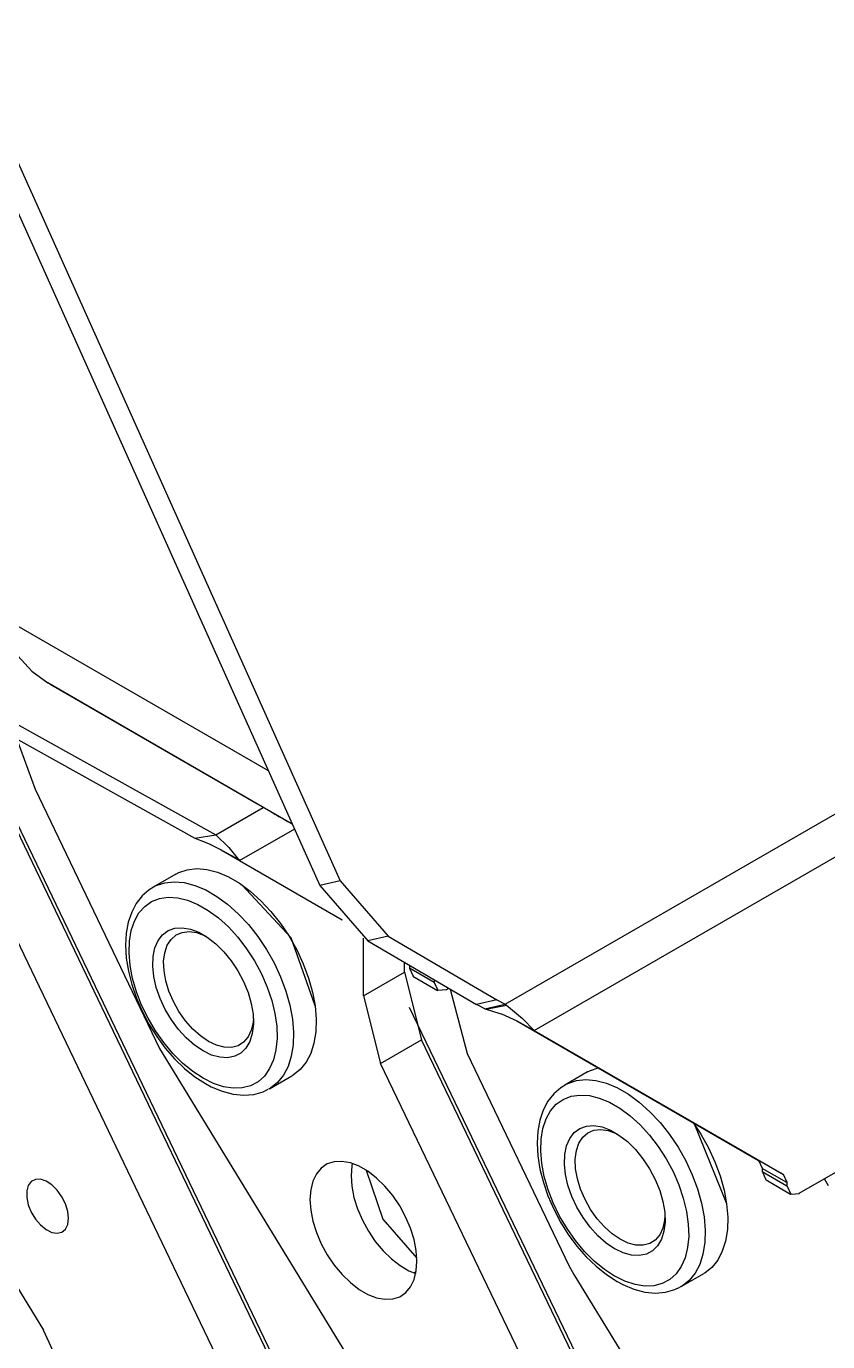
# Model space of a CAD drawing. Extents: x 0 to 258, y 0 to 184.
# Drawn here: x 206.84 to 213.73, y 68.9 to 80.2 of the extents above; entities that cross this region are included whole.
import ezdxf

# ---------------------------------------------------------------- set-up
doc = ezdxf.new("R2010")
doc.units = 0

msp = doc.modelspace()

# ---------------------------------------------------------------- linework, layer by layer
for p, q in [((206.071125, 80.162661), (209.36783, 72.822071)), ((206.24575, 80.202878), (209.542454, 72.862287)), ((210.960619, 71.800251), (221.128544, 77.670025)), ((211.209327, 71.574033), (221.168231, 77.323686)), ((208.925976, 73.805261), (206.539437, 75.182416)), ((206.772164, 74.794405), (206.892073, 74.663637)), ((206.892073, 74.663637), (207.029445, 74.561762)), ((207.028916, 74.561704), (207.055374, 74.547416)), ((209.129705, 73.348591), (207.028916, 74.561704)), ((207.055374, 74.547416), (208.825434, 73.525068)), ((206.67702, 74.254788), (208.473539, 73.255987)), ((209.341371, 67.992637), (206.348938, 74.221979)), ((206.497104, 74.226477), (208.293623, 73.227412)), ((206.761369, 74.079578), (206.920569, 73.648067)), ((209.732954, 67.110253), (206.457417, 73.931996)), ((209.378413, 66.905995), (206.102875, 73.728003)), ((206.920437, 73.648099), (207.989352, 71.420839)), ((208.473539, 73.255987), (208.880997, 73.492259)), ((208.92333, 73.467653), (208.963018, 73.445957)), ((208.961853, 73.445949), (208.980374, 73.435154)), ((208.980374, 73.435154), (208.998366, 73.42473)), ((208.998366, 73.42473), (209.015828, 73.414702)), ((209.015828, 73.414702), (209.032497, 73.405098)), ((209.032497, 73.405098), (209.048372, 73.395943)), ((209.048372, 73.395943), (209.063453, 73.387265)), ((209.063453, 73.387265), (209.077741, 73.379089)), ((209.077741, 73.379089), (209.09097, 73.371416)), ((209.090017, 73.371345), (209.092663, 73.370816)), ((208.293623, 73.227412), (208.473539, 73.255987)), ((208.472269, 73.255857), (208.585193, 73.147537)), ((208.677268, 73.03506), (209.150871, 73.307051)), ((208.293358, 73.227536), (208.382522, 73.192249)), ((208.382522, 73.192249), (208.429909, 73.171876)), ((208.42856, 73.172378), (208.494706, 73.139835)), ((208.494706, 73.139835), (208.66933, 73.045643)), ((208.515872, 73.128987), (208.531747, 73.119726)), ((208.531747, 73.119991), (209.558329, 72.526796)), ((208.585193, 73.147537), (208.669251, 73.04558)), ((208.531747, 73.119726), (208.677268, 73.03506)), ((208.66933, 73.045643), (208.677268, 73.03506)), ((208.677268, 73.03506), (209.558329, 72.526796)), ((208.129581, 72.918908), (207.93379, 72.80646)), ((208.128258, 72.918797), (208.153923, 72.932158)), ((208.153923, 72.932158), (208.228059, 72.95695)), ((208.228059, 72.95695), (208.309339, 72.965602)), ((208.309339, 72.965602), (208.396307, 72.957982)), ((208.396307, 72.957982), (208.487403, 72.934196)), ((208.487403, 72.934196), (208.581039, 72.894685)), ((208.581039, 72.894685), (208.675495, 72.84015)), ((207.899076, 72.784016), (207.839334, 72.731133)), ((207.937203, 72.806188), (207.899076, 72.784016)), ((207.935748, 72.807648), (207.95956, 72.819898)), ((207.95956, 72.819898), (208.033696, 72.84469)), ((208.033696, 72.84469), (208.114976, 72.853342)), ((208.114976, 72.853342), (208.201945, 72.845722)), ((208.201945, 72.845722), (208.29304, 72.821936)), ((208.29304, 72.821936), (208.38665, 72.782425)), ((208.38665, 72.782425), (208.481106, 72.72789)), ((208.675495, 72.84015), (208.769105, 72.771562)), ((209.120181, 72.371611), (208.69772, 72.826907)), ((209.36738, 72.822007), (209.780182, 72.344694)), ((209.542454, 72.862287), (209.36783, 72.822071)), ((209.541158, 72.862184), (209.95396, 72.384871)), ((207.839334, 72.731133), (207.789565, 72.666811)), ((207.861638, 72.641633), (207.921063, 72.683524)), ((207.921063, 72.683524), (207.989061, 72.710157)), ((207.989061, 72.710157), (208.064361, 72.721005)), ((208.064361, 72.721005), (208.145483, 72.715872)), ((208.145483, 72.715872), (208.230837, 72.694864)), ((208.230837, 72.694864), (208.318758, 72.65837)), ((208.481106, 72.72789), (208.574742, 72.659302)), ((208.769105, 72.771562), (208.860201, 72.690147)), ((208.860201, 72.690147), (208.947169, 72.597358)), ((207.749957, 72.591558), (207.720986, 72.505833)), ((207.789565, 72.666811), (207.749957, 72.591558)), ((207.773056, 72.515625), (207.812002, 72.585303)), ((207.812002, 72.585303), (207.861638, 72.641633)), ((208.318758, 72.65837), (208.407526, 72.60711)), ((208.407526, 72.60711), (208.495446, 72.542081)), ((208.574742, 72.659302), (208.665838, 72.577887)), ((208.665838, 72.577887), (208.75278, 72.485098)), ((208.947169, 72.597358), (209.028449, 72.49485)), ((207.720986, 72.505833), (207.703259, 72.410551)), ((207.745618, 72.433959), (207.773056, 72.515625)), ((208.063435, 72.433755), (208.120612, 72.454049)), ((208.120612, 72.454049), (208.184747, 72.458388)), ((208.184747, 72.458388), (208.253988, 72.446667)), ((208.253988, 72.446667), (208.326404, 72.419203)), ((208.495446, 72.542081), (208.580801, 72.464548)), ((208.580801, 72.464548), (208.661922, 72.376021)), ((208.75278, 72.485098), (208.83406, 72.382588)), ((209.028449, 72.49485), (209.102559, 72.38445)), ((207.703259, 72.410551), (207.697438, 72.307285)), ((207.727097, 72.241224), (207.730272, 72.341895)), ((207.730272, 72.341895), (207.745618, 72.433959)), ((207.949003, 72.285208), (207.976388, 72.348105)), ((207.976388, 72.348105), (208.014911, 72.3981)), ((208.014911, 72.3981), (208.063435, 72.433755)), ((208.055233, 72.306965), (208.088015, 72.358399)), ((208.088015, 72.358399), (208.131169, 72.395962)), ((208.131169, 72.395962), (208.183291, 72.418452)), ((208.183291, 72.418452), (208.24269, 72.425146)), ((208.24269, 72.425146), (208.307487, 72.415806)), ((208.307487, 72.415806), (208.375564, 72.39075)), ((208.326404, 72.419203), (208.399853, 72.376791)), ((208.375564, 72.39075), (208.387206, 72.384982)), ((208.399853, 72.376791), (208.472269, 72.320654)), ((208.661922, 72.376021), (208.737196, 72.27822)), ((208.83406, 72.382588), (208.908196, 72.272188)), ((209.102559, 72.38445), (209.168228, 72.268132)), ((209.327851, 71.786255), (209.120181, 72.371611)), ((209.740892, 71.873276), (209.740892, 72.368311)), ((209.955204, 72.384979), (209.780579, 72.344763)), ((209.780579, 72.344763), (210.714557, 71.797605)), ((209.955204, 72.384979), (210.889182, 71.837822)), ((207.697438, 72.307285), (207.703523, 72.198004)), ((207.736358, 72.133903), (207.727097, 72.241224)), ((207.933657, 72.211223), (207.949003, 72.285208)), ((208.024542, 72.169492), (208.033802, 72.243314)), ((208.033802, 72.243314), (208.055233, 72.306965)), ((208.472269, 72.320654), (208.541537, 72.252405)), ((208.541537, 72.252405), (208.605645, 72.174012)), ((208.737196, 72.27822), (208.80522, 72.173051)), ((208.908196, 72.272188), (208.973865, 72.155872)), ((209.168228, 72.268132), (209.224267, 72.147969)), ((207.703523, 72.198004), (207.72125, 72.084821)), ((207.757789, 72.022025), (207.736358, 72.133903)), ((207.930482, 72.128273), (207.933657, 72.211223)), ((207.939743, 72.038746), (207.930482, 72.128273)), ((208.027717, 72.087874), (208.024542, 72.169492)), ((208.605645, 72.174012), (208.662795, 72.087723)), ((208.80522, 72.173051), (208.864619, 72.062561)), ((208.973865, 72.155872), (209.029878, 72.035709)), ((209.224267, 72.147969), (209.269643, 72.026107)), ((210.095433, 72.077269), (210.095433, 72.160084)), ((210.136628, 72.111231), (210.16769, 72.042556)), ((210.137766, 72.136007), (210.137766, 72.111136)), ((210.349432, 71.988634), (210.137766, 72.111136)), ((207.72125, 72.084821), (207.750222, 71.969632)), ((207.791047, 71.907764), (207.757789, 72.022025)), ((207.961174, 71.945219), (207.939743, 72.038746)), ((208.043062, 72.00108), (208.027717, 72.087874)), ((208.070262, 71.9119), (208.043062, 72.00108)), ((208.662795, 72.087723), (208.711346, 71.996027)), ((208.711346, 71.996027), (208.749843, 71.90156)), ((208.864619, 72.062561), (208.914255, 71.948902)), ((209.029878, 72.035709), (209.07528, 71.913847)), ((209.269643, 72.026107), (209.303589, 71.904722)), ((209.740892, 71.873276), (210.095433, 72.077269)), ((210.095486, 72.077251), (210.241588, 71.495822)), ((210.16687, 72.042609), (210.378537, 71.920107)), ((210.349432, 72.011917), (210.349432, 71.988634)), ((207.750222, 71.969632), (207.78983, 71.854197)), ((207.835444, 71.793345), (207.791047, 71.907764)), ((207.994247, 71.850382), (207.961174, 71.945219)), ((208.108388, 71.823201), (208.070262, 71.9119)), ((208.749843, 71.90156), (208.777227, 71.807038)), ((208.914255, 71.948902), (208.953175, 71.834284)), ((209.07528, 71.913847), (209.109226, 71.792459)), ((209.303589, 71.904722), (209.325549, 71.785974)), ((210.348771, 71.988756), (210.380671, 71.92156)), ((210.380671, 71.92156), (210.454816, 71.92751)), ((210.455266, 71.927515), (210.473786, 71.938628)), ((210.487069, 71.930987), (210.632721, 71.378651)), ((207.78983, 71.854197), (207.83936, 71.740225)), ((207.890107, 71.680998), (207.835444, 71.793345)), ((208.03793, 71.756963), (207.994247, 71.850382)), ((208.156198, 71.737833), (208.108388, 71.823201)), ((208.777227, 71.807038), (208.792838, 71.71518)), ((208.953175, 71.834284), (208.980612, 71.720937)), ((209.109226, 71.792459), (209.131187, 71.673714)), ((209.325549, 71.785974), (209.335074, 71.671989)), ((209.741923, 71.873149), (209.888026, 71.29172)), ((212.34968, 67.170313), (210.137766, 71.773264)), ((210.889182, 71.837822), (210.714557, 71.797605)), ((210.714954, 71.797618), (210.786682, 71.760196)), ((210.785994, 71.760299), (210.960619, 71.800251)), ((210.793932, 71.757918), (210.971203, 71.792314)), ((210.888732, 71.837795), (210.96046, 71.800373)), ((210.960619, 71.800251), (210.971203, 71.792314)), ((210.971467, 71.792232), (211.107648, 71.67922)), ((207.83936, 71.740225), (207.897992, 71.629394)), ((207.953977, 71.572905), (207.890107, 71.680998)), ((208.090952, 71.66765), (208.03793, 71.756963)), ((208.151806, 71.58501), (208.090952, 71.66765)), ((208.212184, 71.658543), (208.156198, 71.737833)), ((208.27452, 71.587878), (208.212184, 71.658543)), ((208.795484, 71.678019), (208.792573, 71.646206)), ((208.792838, 71.71518), (208.796013, 71.628629)), ((208.980612, 71.720937), (208.995958, 71.611072)), ((209.131187, 71.673714), (209.140711, 71.559727)), ((209.335074, 71.671989), (209.331899, 71.564796)), ((210.785994, 71.760299), (210.793932, 71.757918)), ((210.795149, 71.757833), (210.90466, 71.725244)), ((210.90466, 71.725244), (210.934082, 71.71609)), ((210.928869, 71.717437), (211.061161, 71.658964)), ((211.061161, 71.658964), (211.209327, 71.574033)), ((211.061161, 71.658964), (213.138137, 70.459344)), ((211.107648, 71.67922), (211.208798, 71.574152)), ((207.897992, 71.629394), (207.964825, 71.523344)), ((208.025785, 71.471173), (207.953977, 71.572905)), ((208.218746, 71.511424), (208.151806, 71.58501)), ((208.341221, 71.528106), (208.27452, 71.587878)), ((208.777227, 71.577192), (208.750028, 71.519417)), ((208.786752, 71.549879), (208.765321, 71.48119)), ((208.792573, 71.646206), (208.777227, 71.577192)), ((208.796013, 71.628629), (208.786752, 71.549879)), ((208.995958, 71.611072), (208.999133, 71.506821)), ((209.140711, 71.559727), (209.137536, 71.452536)), ((209.331899, 71.564796), (209.316289, 71.466313)), ((211.209327, 71.574033), (213.35245, 70.337107)), ((205.452001, 71.517147), (206.991874, 68.99964)), ((207.964825, 71.523344), (208.038882, 71.423673)), ((208.104181, 71.377781), (208.025785, 71.471173)), ((208.289839, 71.449007), (208.218746, 71.511424)), ((208.363049, 71.399553), (208.289839, 71.449007)), ((208.410145, 71.481151), (208.341221, 71.528106)), ((208.479042, 71.448506), (208.410118, 71.481135)), ((208.545744, 71.431256), (208.479042, 71.448506)), ((208.608106, 71.429933), (208.545744, 71.431256)), ((208.664092, 71.444591), (208.608106, 71.429933)), ((208.711902, 71.474737), (208.664092, 71.444591)), ((208.750028, 71.519417), (208.711902, 71.474737)), ((208.765321, 71.48119), (208.732248, 71.424541)), ((208.999133, 71.506821), (208.989873, 71.410219)), ((209.137536, 71.452536), (209.121926, 71.35405)), ((209.316289, 71.466313), (209.288296, 71.378291)), ((209.889058, 71.291723), (210.240953, 71.495716)), ((212.738617, 66.293485), (210.240953, 71.495716)), ((207.989352, 71.420839), (209.997537, 68.135776)), ((208.038882, 71.423673), (208.11913, 71.331902)), ((208.187604, 71.294548), (208.104181, 71.377781)), ((208.11913, 71.331902), (208.204458, 71.249447)), ((208.43663, 71.364491), (208.363446, 71.399553)), ((208.507723, 71.344832), (208.43663, 71.364491)), ((208.574663, 71.341128), (208.507723, 71.344832)), ((208.635517, 71.353484), (208.574663, 71.341128)), ((208.688566, 71.381559), (208.635517, 71.353484)), ((208.732248, 71.424541), (208.688566, 71.381559)), ((208.968442, 71.323139), (208.935157, 71.247283)), ((208.989873, 71.410219), (208.968442, 71.323139)), ((209.121926, 71.35405), (209.093933, 71.266032)), ((209.288296, 71.378291), (209.248529, 71.302308)), ((210.632536, 71.37877), (211.508306, 69.556587)), ((208.274467, 71.223092), (208.187604, 71.294548)), ((208.204458, 71.249447), (208.293808, 71.177637)), ((208.363023, 71.164805), (208.274467, 71.223092)), ((208.935157, 71.247283), (208.89076, 71.184127)), ((209.093933, 71.266032), (209.054166, 71.190046)), ((209.197703, 71.239713), (209.136716, 71.191628)), ((209.248529, 71.302308), (209.197703, 71.239713)), ((212.386722, 66.089227), (209.889058, 71.291723)), ((211.667056, 71.218698), (211.471264, 71.106514)), ((211.666024, 71.218679), (211.691688, 71.232041)), ((211.691688, 71.232041), (211.760348, 71.255615)), ((208.293808, 71.177637), (208.383845, 71.119013)), ((208.451737, 71.120805), (208.363155, 71.164786)), ((208.38374, 71.119024), (208.433455, 71.092314)), ((208.433455, 71.092314), (208.527805, 71.052664)), ((208.538574, 71.091978), (208.451737, 71.120805)), ((208.621997, 71.078881), (208.538574, 71.091978)), ((208.772227, 71.100551), (208.700392, 71.081765)), ((208.836097, 71.134896), (208.772227, 71.100551)), ((208.89076, 71.184127), (208.836097, 71.134896)), ((208.933913, 71.0745), (209.127059, 71.186683)), ((209.00334, 71.127454), (208.942354, 71.079368)), ((209.054166, 71.190046), (209.00334, 71.127454)), ((209.136716, 71.191628), (209.128514, 71.18668)), ((211.474942, 71.106073), (211.436842, 71.083901)), ((211.473513, 71.107533), (211.497326, 71.119783)), ((211.497326, 71.119783), (211.571462, 71.144575)), ((211.571462, 71.144575), (211.652715, 71.153227)), ((211.652715, 71.153227), (211.739684, 71.145607)), ((211.739684, 71.145607), (211.830806, 71.121821)), ((211.830806, 71.121821), (211.924416, 71.08231)), ((208.527805, 71.052664), (208.621891, 71.027872)), ((208.621891, 71.027872), (208.713622, 71.01893)), ((208.700392, 71.081765), (208.621997, 71.078881)), ((208.713622, 71.01893), (208.800643, 71.026126)), ((208.800643, 71.026126), (208.880706, 71.048854)), ((208.880706, 71.048854), (208.923092, 71.070761)), ((208.933913, 71.0745), (208.925976, 71.070002)), ((208.942354, 71.079368), (208.934152, 71.07442)), ((211.377073, 71.031016), (211.327331, 70.966696)), ((211.436842, 71.083901), (211.377073, 71.031016)), ((211.399404, 70.941518), (211.458829, 70.983407)), ((211.458829, 70.983407), (211.526827, 71.01004)), ((211.526827, 71.01004), (211.602127, 71.020887)), ((211.602127, 71.020887), (211.683248, 71.015755)), ((211.683248, 71.015755), (211.768576, 70.994747)), ((211.768576, 70.994747), (211.856497, 70.958255)), ((211.924416, 71.08231), (212.018872, 71.027775)), ((212.018872, 71.027775), (212.112481, 70.959187)), ((211.287723, 70.891443), (211.258751, 70.805718)), ((211.327331, 70.966696), (211.287723, 70.891443)), ((211.310821, 70.81551), (211.349741, 70.885185)), ((211.349741, 70.885185), (211.399404, 70.941518)), ((211.856497, 70.958255), (211.945291, 70.906995)), ((211.945291, 70.906995), (212.033212, 70.841966)), ((212.112481, 70.959187), (212.203577, 70.877772)), ((212.203577, 70.877772), (212.290546, 70.784983)), ((211.258751, 70.805718), (211.241024, 70.710436)), ((211.283384, 70.733844), (211.310821, 70.81551)), ((211.601466, 70.733638), (211.658616, 70.753931)), ((211.658616, 70.753931), (211.722751, 70.75827)), ((211.722751, 70.75827), (211.792018, 70.746549)), ((211.792018, 70.746549), (211.864435, 70.719083)), ((212.033212, 70.841966), (212.118567, 70.764432)), ((212.118567, 70.764432), (212.199661, 70.675903)), ((212.290546, 70.784983), (212.371826, 70.682475)), ((212.571824, 70.787015), (212.640324, 70.684362)), ((212.865617, 70.086137), (212.583862, 70.780051)), ((211.241024, 70.710436), (211.235203, 70.607167)), ((211.264863, 70.541106), (211.268038, 70.64178)), ((211.268038, 70.64178), (211.283384, 70.733844)), ((211.487034, 70.585093), (211.514418, 70.647987)), ((211.514418, 70.647987), (211.552941, 70.697982)), ((211.552941, 70.697982), (211.601466, 70.733638)), ((211.592999, 70.606849), (211.625807, 70.658282)), ((211.625807, 70.658282), (211.668961, 70.695847)), ((211.668961, 70.695847), (211.721057, 70.718337)), ((211.721057, 70.718337), (211.780483, 70.725031)), ((211.780483, 70.725031), (211.845252, 70.715691)), ((211.845252, 70.715691), (211.913356, 70.690635)), ((211.864435, 70.719083), (211.937883, 70.676673)), ((211.913356, 70.690635), (211.924998, 70.684867)), ((211.937883, 70.676673), (212.010299, 70.620534)), ((212.199661, 70.675903), (212.274962, 70.578102)), ((212.371826, 70.682475), (212.445962, 70.572075)), ((212.640324, 70.684362), (212.705994, 70.568043)), ((211.235203, 70.607167), (211.241289, 70.497886)), ((211.274124, 70.433786), (211.264863, 70.541106)), ((211.471423, 70.511105), (211.487034, 70.585093)), ((211.562307, 70.469377), (211.571568, 70.543199)), ((211.571568, 70.543199), (211.592999, 70.606849)), ((212.010299, 70.620534), (212.079541, 70.552287)), ((212.079541, 70.552287), (212.143676, 70.473891)), ((212.274962, 70.578102), (212.34296, 70.472936)), ((212.445962, 70.572075), (212.511605, 70.455757)), ((212.705994, 70.568043), (212.762006, 70.44788)), ((209.430562, 70.428568), (209.379154, 70.393762)), ((209.49049, 70.44783), (209.430562, 70.428568)), ((209.557245, 70.451005), (209.49049, 70.44783)), ((209.629026, 70.438014), (209.557245, 70.451005)), ((209.703903, 70.409211), (209.629026, 70.438014)), ((209.641938, 70.411569), (209.635588, 70.327831)), ((209.645906, 70.432815), (209.641938, 70.411569)), ((209.779812, 70.365386), (209.703903, 70.409211)), ((211.241289, 70.497886), (211.259016, 70.384703)), ((211.295555, 70.321907), (211.274124, 70.433786)), ((211.468248, 70.428155), (211.471423, 70.511105)), ((211.477509, 70.338631), (211.468248, 70.428155)), ((211.565482, 70.387756), (211.562307, 70.469377)), ((212.143676, 70.473891), (212.200826, 70.387605)), ((212.34296, 70.472936), (212.402385, 70.362446)), ((212.511605, 70.455757), (212.567643, 70.335594)), ((212.762006, 70.44788), (212.807409, 70.326018)), ((213.35245, 70.337107), (213.138137, 70.459344)), ((213.170099, 70.390783), (213.139037, 70.459456)), ((213.487387, 70.176241), (213.982157, 70.46199)), ((206.92258, 70.295713), (206.886702, 70.277721)), ((206.966183, 70.296507), (206.92258, 70.295713)), ((207.014258, 70.280288), (206.966183, 70.296507)), ((209.337641, 70.344349), (209.307134, 70.281682)), ((209.379154, 70.393762), (209.337641, 70.344349)), ((209.635588, 70.327831), (209.641938, 70.236854)), ((209.764492, 70.375408), (209.908208, 69.954408)), ((209.854689, 70.30773), (209.779812, 70.365386)), ((209.926497, 70.237817), (209.854689, 70.30773)), ((211.259016, 70.384703), (211.287988, 70.269514)), ((211.328813, 70.207647), (211.295555, 70.321907)), ((211.49894, 70.245104), (211.477509, 70.338631)), ((211.580828, 70.300962), (211.565482, 70.387756)), ((211.608027, 70.211782), (211.580828, 70.300962)), ((212.200826, 70.387605), (212.24935, 70.295909)), ((212.24935, 70.295909), (212.287873, 70.201439)), ((212.402385, 70.362446), (212.452021, 70.248787)), ((212.567643, 70.335594), (212.613019, 70.213732)), ((212.807409, 70.326018), (212.841355, 70.20463)), ((213.381554, 70.268315), (213.169887, 70.390817)), ((213.169887, 70.390817), (213.169887, 70.359861)), ((213.381554, 70.237359), (213.169887, 70.359861)), ((213.170099, 70.359864), (213.201161, 70.291191)), ((213.382242, 70.26831), (213.35118, 70.33698)), ((213.739323, 70.240391), (213.704821, 70.301134)), ((206.847809, 70.197053), (206.847782, 70.14035)), ((206.861038, 70.244006), (206.847809, 70.197053)), ((206.886702, 70.277721), (206.861038, 70.244006)), ((207.063259, 70.248136), (207.014258, 70.280288)), ((207.109534, 70.202432), (207.063259, 70.248136)), ((207.149645, 70.14657), (207.109534, 70.202432)), ((209.288613, 70.207467), (209.282263, 70.123729)), ((209.307134, 70.281682), (209.288613, 70.207467)), ((209.641938, 70.236854), (209.660458, 70.141122)), ((209.993251, 70.157553), (209.926497, 70.237817)), ((211.287988, 70.269514), (211.327596, 70.154079)), ((211.37321, 70.09323), (211.328813, 70.207647)), ((211.532013, 70.150266), (211.49894, 70.245104)), ((211.646127, 70.123086), (211.608027, 70.211782)), ((212.287873, 70.201439), (212.315258, 70.106917)), ((212.452021, 70.248787), (212.490941, 70.134167)), ((212.613019, 70.213732), (212.646965, 70.092347)), ((212.841355, 70.20463), (212.863315, 70.085885)), ((213.201637, 70.29107), (213.413304, 70.168832)), ((213.381554, 70.268315), (213.381554, 70.237359)), ((213.382242, 70.237391), (213.41414, 70.170192)), ((206.847782, 70.14035), (206.861011, 70.078101)), ((206.861011, 70.078101), (206.886411, 70.014922)), ((207.180628, 70.084695), (207.149645, 70.14657)), ((207.200207, 70.021391), (207.180628, 70.084695)), ((209.282263, 70.123729), (209.288613, 70.032752)), ((209.660458, 70.141122), (209.690965, 70.043245)), ((210.053152, 70.069127), (209.993251, 70.157553)), ((210.104561, 69.974954), (210.053152, 70.069127)), ((211.327596, 70.154079), (211.377126, 70.040107)), ((211.427873, 69.98088), (211.37321, 70.09323)), ((211.575695, 70.056848), (211.532013, 70.150266)), ((211.693964, 70.037718), (211.646127, 70.123086)), ((212.315258, 70.106917), (212.330604, 70.015059)), ((212.490941, 70.134167), (212.518378, 70.020822)), ((212.646965, 70.092347), (212.668926, 69.973599)), ((212.863315, 70.085885), (212.87284, 69.971898)), ((213.41414, 70.170192), (213.488286, 70.176143)), ((206.886411, 70.014922), (206.922315, 69.955499)), ((206.922315, 69.955499), (206.965892, 69.904241)), ((207.199942, 69.909126), (207.206557, 69.961439)), ((207.206821, 69.961354), (207.200207, 70.021391)), ((209.288613, 70.032752), (209.307399, 69.937021)), ((209.690965, 70.043245), (209.732478, 69.945892)), ((210.146074, 69.8776), (210.104561, 69.974954)), ((211.377126, 70.040107), (211.435731, 69.929279)), ((211.491717, 69.87279), (211.427873, 69.98088)), ((211.628718, 69.967532), (211.575695, 70.056848)), ((211.689572, 69.884895), (211.628718, 69.967532)), ((211.749923, 69.958428), (211.693964, 70.037718)), ((211.812285, 69.88776), (211.749923, 69.958428)), ((212.333249, 69.977904), (212.330339, 69.946088)), ((212.330604, 70.015059), (212.333779, 69.928512)), ((212.518378, 70.020822), (212.533724, 69.910954)), ((212.668926, 69.973599), (212.678451, 69.859614)), ((212.87284, 69.971898), (212.869665, 69.864707)), ((206.965892, 69.904241), (207.013993, 69.864945)), ((207.013993, 69.864945), (207.062968, 69.840524)), ((207.149354, 69.842324), (207.180363, 69.868411)), ((207.180363, 69.868411), (207.199942, 69.909126)), ((209.307399, 69.937021), (209.337879, 69.839143)), ((209.732478, 69.945892), (209.783886, 69.851719)), ((209.783886, 69.851719), (209.843788, 69.763293)), ((209.908208, 69.954408), (210.200922, 69.619426)), ((210.17658, 69.779723), (210.146074, 69.8776)), ((211.435731, 69.929279), (211.502565, 69.823229)), ((211.563551, 69.771058), (211.491717, 69.87279)), ((211.756511, 69.811309), (211.689572, 69.884895)), ((211.878987, 69.827991), (211.812285, 69.88776)), ((212.314993, 69.877074), (212.287794, 69.8193)), ((212.324518, 69.849758), (212.303087, 69.78107)), ((212.330339, 69.946088), (212.314993, 69.877074)), ((212.333779, 69.928512), (212.324518, 69.849758)), ((212.533724, 69.910954), (212.536899, 69.806705)), ((212.678451, 69.859614), (212.675276, 69.752421)), ((212.869665, 69.864707), (212.854055, 69.766222)), ((207.062968, 69.840524), (207.109243, 69.832799)), ((207.109243, 69.832799), (207.149354, 69.842324)), ((209.337879, 69.839143), (209.379392, 69.74179)), ((209.379392, 69.74179), (209.4308, 69.647617)), ((209.843788, 69.763293), (209.910542, 69.683029)), ((210.195101, 69.683992), (210.17658, 69.779723)), ((211.502565, 69.823229), (211.576648, 69.723558)), ((211.641947, 69.677666), (211.563551, 69.771058)), ((211.827605, 69.748891), (211.756511, 69.811309)), ((211.900788, 69.699438), (211.827605, 69.748891)), ((211.947911, 69.781036), (211.878987, 69.827991)), ((212.016808, 69.748389), (211.947884, 69.781017)), ((212.083509, 69.731138), (212.016808, 69.748389)), ((212.145872, 69.729815), (212.083509, 69.731138)), ((212.201857, 69.744473), (212.145872, 69.729815)), ((212.249668, 69.774619), (212.201857, 69.744473)), ((212.287794, 69.8193), (212.249668, 69.774619)), ((212.303087, 69.78107), (212.270014, 69.72442)), ((212.536899, 69.806705), (212.527638, 69.710101)), ((212.675276, 69.752421), (212.659665, 69.653938)), ((212.854055, 69.766222), (212.826062, 69.678203)), ((209.4308, 69.647617), (209.490702, 69.559191)), ((209.910542, 69.683029), (209.982324, 69.613115)), ((210.201451, 69.593015), (210.195101, 69.683992)), ((211.576648, 69.723558), (211.656869, 69.631787)), ((211.72537, 69.594431), (211.641947, 69.677666)), ((211.656869, 69.631787), (211.742224, 69.549332)), ((211.974395, 69.664373), (211.901185, 69.699438)), ((212.045489, 69.644715), (211.974395, 69.664373)), ((212.112428, 69.64101), (212.045489, 69.644715)), ((212.173282, 69.653366), (212.112428, 69.64101)), ((212.226305, 69.681441), (212.173282, 69.653366)), ((212.270014, 69.72442), (212.226305, 69.681441)), ((212.506207, 69.623024), (212.472949, 69.547168)), ((212.527638, 69.710101), (212.506207, 69.623024)), ((212.659665, 69.653938), (212.631673, 69.565916)), ((212.826062, 69.678203), (212.786295, 69.602217)), ((209.490702, 69.559191), (209.557456, 69.478927)), ((209.982324, 69.613115), (210.057201, 69.55546)), ((210.057201, 69.55546), (210.133109, 69.511635)), ((210.133109, 69.511635), (210.191106, 69.488034)), ((210.176819, 69.435064), (210.195339, 69.509277)), ((210.195339, 69.509277), (210.201689, 69.593015)), ((211.507724, 69.556622), (211.549343, 69.480115)), ((211.812206, 69.522975), (211.72537, 69.594431)), ((211.742224, 69.549332), (211.831574, 69.477522)), ((211.900788, 69.46469), (211.812206, 69.522975)), ((212.472949, 69.547168), (212.428552, 69.484009)), ((212.631673, 69.565916), (212.591906, 69.489933)), ((212.735468, 69.539625), (212.674482, 69.491537)), ((212.786295, 69.602217), (212.735468, 69.539625)), ((209.557456, 69.478927), (209.629264, 69.409013)), ((209.629264, 69.409013), (209.704141, 69.351358)), ((210.146312, 69.372395), (210.176819, 69.435064)), ((210.193329, 69.500496), (210.180099, 69.492294)), ((211.550639, 69.480123), (213.005846, 67.097288)), ((211.831574, 69.477522), (211.921611, 69.418896)), ((211.989503, 69.420684), (211.900947, 69.464668)), ((211.921505, 69.418906), (211.97122, 69.392199)), ((211.97122, 69.392199), (212.065544, 69.352549)), ((212.076366, 69.39186), (211.989503, 69.420684)), ((212.159789, 69.378764), (212.076366, 69.39186)), ((212.310019, 69.400433), (212.238185, 69.381648)), ((212.373889, 69.434778), (212.310019, 69.400433)), ((212.428552, 69.484009), (212.373889, 69.434778)), ((212.471388, 69.37429), (212.66718, 69.486473)), ((212.541079, 69.427338), (212.480066, 69.379253)), ((212.591906, 69.489933), (212.541079, 69.427338)), ((212.674482, 69.491537), (212.66628, 69.486589)), ((209.704141, 69.351358), (209.78005, 69.307533)), ((209.78005, 69.307533), (209.854927, 69.27873)), ((209.854927, 69.27873), (209.926708, 69.265739)), ((209.993489, 69.268914), (210.053391, 69.288176)), ((210.053391, 69.288176), (210.104799, 69.322984)), ((210.104799, 69.322984), (210.146312, 69.372395)), ((212.065544, 69.352549), (212.159656, 69.327757)), ((212.159656, 69.327757), (212.251387, 69.318814)), ((212.238185, 69.381648), (212.159789, 69.378764)), ((212.251387, 69.318814), (212.338409, 69.326011)), ((212.338409, 69.326011), (212.418472, 69.348739)), ((212.418472, 69.348739), (212.460858, 69.370646)), ((212.471388, 69.37429), (212.463451, 69.369792)), ((212.480066, 69.379253), (212.471864, 69.374305)), ((209.926708, 69.265739), (209.993489, 69.268914)), ((207.237078, 68.471736), (206.991266, 68.999524))]:
    msp.add_line(p, q)

doc.saveas('drawing.dxf')
